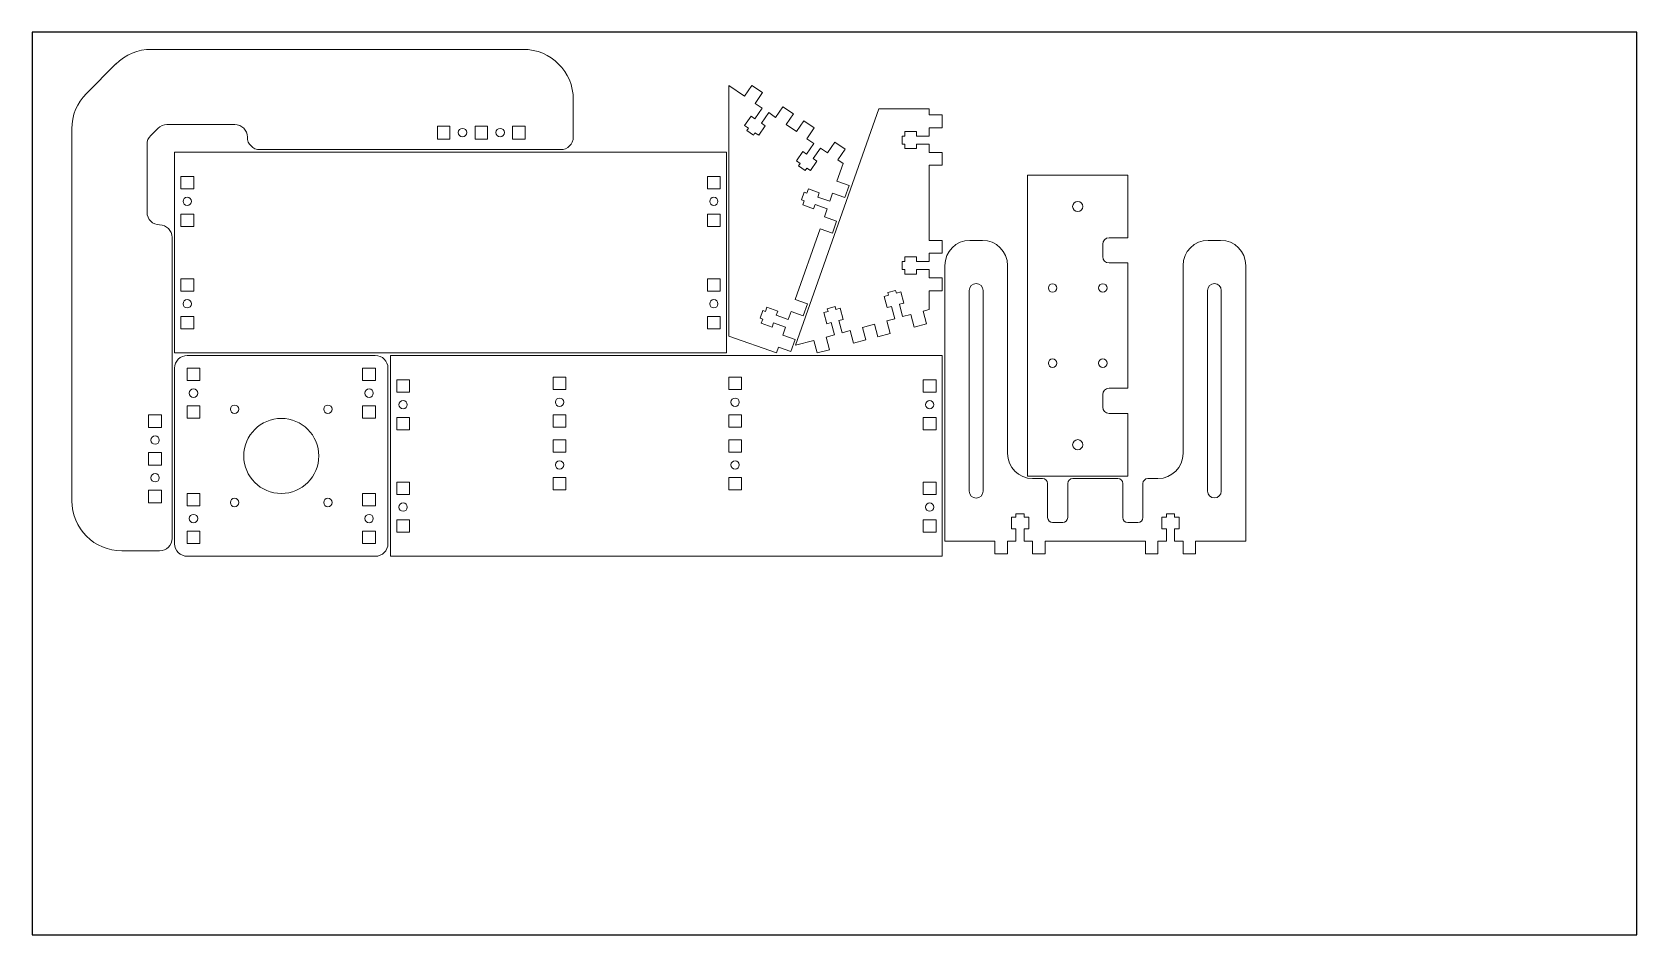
# Model space of a CAD drawing. Header units: inches. Extents: x 0 to 32, y 0 to 18.
import ezdxf

# ---------------------------------------------------------------- set-up
doc = ezdxf.new("R2010")
doc.units = ezdxf.units.IN
doc.header["$MEASUREMENT"] = 0

msp = doc.modelspace()

# ---------------------------------------------------------------- linework, layer by layer
for p, q in [((32, 18), (0, 18)), ((0, 18), (0, 0)), ((32, 0), (32, 18)), ((0, 0), (32, 0))]:
    msp.add_line(p, q)
at = {"color": 7, "linetype": 'Continuous', "lineweight": 15}
for p, q in [((9.792, 17.656), (2.378, 17.656)), ((1.671, 17.364), (1.085, 16.778)), ((10.792, 15.906), (10.792, 16.656)), ((13.896, 16.935), (13.896, 11.935)), ((14.207, 16.722), (13.896, 16.935)), ((14.354, 16.937), (14.207, 16.722)), ((14.564, 16.793), (14.354, 16.937)), ((14.417, 16.579), (14.564, 16.793)), ((14.338, 16.325), (14.208, 16.135)), ((14.412, 16.274), (14.338, 16.325)), ((14.556, 16.484), (14.412, 16.274)), ((14.556, 16.484), (14.417, 16.579)), ((14.544, 16.184), (14.688, 16.394)), ((14.826, 16.299), (14.688, 16.394)), ((14.973, 16.513), (14.826, 16.299)), ((15.183, 16.37), (14.973, 16.513)), ((15.036, 16.155), (15.183, 16.37)), ((15.225, 11.756), (16.883, 16.473)), ((16.883, 16.473), (17.887, 16.473)), ((17.887, 16.473), (17.887, 16.348)), ((18.147, 16.348), (17.887, 16.348)), ((18.147, 16.094), (18.147, 16.348)), ((0.792, 16.071), (0.792, 8.656)), ((2.512, 16.083), (2.365, 15.937)), ((4.042, 16.156), (2.689, 16.156)), ((8.082, 15.866), (8.082, 16.126)), ((8.082, 16.126), (8.332, 16.126)), ((8.332, 16.126), (8.332, 15.866)), ((8.832, 15.866), (8.832, 16.126)), ((8.832, 16.126), (9.082, 16.126)), ((9.082, 16.126), (9.082, 15.866)), ((9.582, 15.866), (9.582, 16.126)), ((9.582, 16.126), (9.832, 16.126)), ((9.832, 16.126), (9.832, 15.866)), ((14.208, 16.135), (14.282, 16.084)), ((14.282, 16.084), (14.251, 16.038)), ((14.251, 16.038), (14.383, 15.948)), ((14.489, 15.943), (14.619, 16.133)), ((14.619, 16.133), (14.544, 16.184)), ((15.239, 16.016), (15.036, 16.155)), ((15.386, 16.231), (15.239, 16.016)), ((15.595, 16.088), (15.386, 16.231)), ((15.449, 15.873), (15.595, 16.088)), ((17.403, 16.016), (17.633, 16.016)), ((17.403, 15.926), (17.403, 16.016)), ((17.633, 16.016), (17.633, 15.926)), ((17.887, 16.094), (18.147, 16.094)), ((17.887, 16.094), (17.887, 15.926)), ((2.292, 15.76), (2.292, 14.406)), ((8.332, 15.866), (8.082, 15.866)), ((9.082, 15.866), (8.832, 15.866)), ((9.832, 15.866), (9.582, 15.866)), ((14.383, 15.948), (14.414, 15.994)), ((14.414, 15.994), (14.489, 15.943)), ((15.587, 15.778), (15.444, 15.569)), ((15.587, 15.778), (15.449, 15.873)), ((15.576, 15.478), (15.719, 15.688)), ((15.858, 15.593), (15.719, 15.688)), ((16.005, 15.808), (15.858, 15.593)), ((16.215, 15.664), (16.005, 15.808)), ((17.347, 15.926), (17.403, 15.926)), ((17.347, 15.766), (17.347, 15.926)), ((17.403, 15.766), (17.347, 15.766)), ((17.403, 15.676), (17.403, 15.766)), ((17.633, 15.926), (17.887, 15.926)), ((17.633, 15.766), (17.633, 15.676)), ((17.887, 15.766), (17.633, 15.766)), ((17.887, 15.766), (17.887, 15.598)), ((13.846, 15.606), (2.842, 15.606)), ((2.842, 15.606), (2.842, 11.602)), ((4.542, 15.656), (10.542, 15.656)), ((13.846, 11.602), (13.846, 15.606)), ((15.37, 15.619), (15.24, 15.43)), ((15.24, 15.43), (15.314, 15.379)), ((15.314, 15.379), (15.283, 15.333)), ((15.444, 15.569), (15.37, 15.619)), ((15.52, 15.238), (15.65, 15.427)), ((15.65, 15.427), (15.576, 15.478)), ((16.046, 15.026), (16.171, 15.379)), ((16.068, 15.45), (16.215, 15.664)), ((16.171, 15.379), (16.068, 15.45)), ((17.633, 15.676), (17.403, 15.676)), ((18.147, 15.598), (17.887, 15.598)), ((18.147, 15.344), (18.147, 15.598)), ((3.222, 15.123), (2.966, 15.123)), ((2.966, 15.123), (2.966, 14.877)), ((3.222, 14.877), (3.222, 15.123)), ((13.722, 15.123), (13.466, 15.123)), ((13.466, 15.123), (13.466, 14.877)), ((13.722, 14.877), (13.722, 15.123)), ((15.283, 15.333), (15.415, 15.242)), ((15.415, 15.242), (15.446, 15.288)), ((15.446, 15.288), (15.52, 15.238)), ((17.887, 15.344), (18.147, 15.344)), ((17.887, 15.344), (17.887, 13.848)), ((19.85, 15.148), (19.85, 9.148)), ((21.85, 15.148), (19.85, 15.148)), ((21.85, 13.898), (21.85, 15.148)), ((2.966, 14.877), (3.222, 14.877)), ((13.466, 14.877), (13.722, 14.877)), ((15.397, 14.807), (15.344, 14.656)), ((15.45, 14.788), (15.397, 14.807)), ((15.48, 14.873), (15.45, 14.788)), ((15.697, 14.797), (15.48, 14.873)), ((15.667, 14.712), (15.697, 14.797)), ((15.906, 14.628), (15.962, 14.786)), ((15.962, 14.786), (16.207, 14.7)), ((16.292, 14.94), (16.046, 15.026)), ((16.207, 14.7), (16.292, 14.94)), ((15.344, 14.656), (15.397, 14.638)), ((15.397, 14.638), (15.367, 14.553)), ((15.367, 14.553), (15.584, 14.476)), ((15.584, 14.476), (15.614, 14.561)), ((15.614, 14.561), (15.853, 14.477)), ((15.906, 14.628), (15.667, 14.712)), ((15.798, 14.319), (15.853, 14.477)), ((3.222, 14.373), (2.966, 14.373)), ((2.966, 14.373), (2.966, 14.127)), ((2.966, 14.127), (3.222, 14.127)), ((3.222, 14.127), (3.222, 14.373)), ((13.722, 14.373), (13.466, 14.373)), ((13.466, 14.373), (13.466, 14.127)), ((13.466, 14.127), (13.722, 14.127)), ((13.722, 14.127), (13.722, 14.373)), ((16.043, 14.232), (15.798, 14.319)), ((15.959, 13.993), (16.043, 14.232)), ((2.792, 7.906), (2.792, 13.906)), ((15.217, 12.668), (15.713, 14.079)), ((15.713, 14.079), (15.959, 13.993)), ((18.147, 13.848), (17.887, 13.848)), ((18.147, 13.594), (18.147, 13.848)), ((18.95, 13.848), (18.7, 13.848)), ((21.35, 13.773), (21.35, 13.523)), ((21.85, 13.898), (21.475, 13.898)), ((23.7, 13.848), (23.45, 13.848)), ((17.403, 13.516), (17.633, 13.516)), ((17.403, 13.426), (17.403, 13.516)), ((17.633, 13.516), (17.633, 13.426)), ((17.887, 13.594), (18.147, 13.594)), ((17.887, 13.594), (17.887, 13.426)), ((17.347, 13.426), (17.403, 13.426)), ((17.347, 13.266), (17.347, 13.426)), ((17.403, 13.266), (17.347, 13.266)), ((17.403, 13.176), (17.403, 13.266)), ((17.633, 13.176), (17.403, 13.176)), ((17.633, 13.426), (17.887, 13.426)), ((17.633, 13.266), (17.633, 13.176)), ((17.887, 13.266), (17.633, 13.266)), ((17.887, 13.266), (17.887, 13.098)), ((18.2, 13.348), (18.2, 7.848)), ((19.45, 9.598), (19.45, 13.348)), ((21.475, 13.398), (21.85, 13.398)), ((21.85, 10.898), (21.85, 13.398)), ((22.95, 13.348), (22.95, 9.598)), ((24.2, 7.848), (24.2, 13.348)), ((3.222, 13.082), (2.966, 13.082)), ((2.966, 13.082), (2.966, 12.836)), ((2.966, 12.836), (3.222, 12.836)), ((3.222, 12.836), (3.222, 13.082)), ((13.722, 13.082), (13.466, 13.082)), ((13.466, 13.082), (13.466, 12.836)), ((13.466, 12.836), (13.722, 12.836)), ((13.722, 12.836), (13.722, 13.082)), ((17.065, 12.808), (17.219, 12.849)), ((17.079, 12.754), (17.065, 12.808)), ((17.219, 12.849), (17.234, 12.795)), ((17.234, 12.795), (17.321, 12.819)), ((17.321, 12.819), (17.38, 12.596)), ((18.147, 13.098), (17.887, 13.098)), ((17.887, 12.844), (18.147, 12.844)), ((17.887, 12.844), (17.887, 12.469)), ((18.147, 12.844), (18.147, 13.098)), ((18.688, 12.848), (18.688, 8.848)), ((18.963, 8.848), (18.963, 12.848)), ((23.438, 12.848), (23.438, 8.848)), ((23.713, 8.848), (23.713, 12.848)), ((14.651, 12.515), (14.621, 12.43)), ((14.868, 12.439), (14.651, 12.515)), ((15.463, 12.581), (15.217, 12.668)), ((15.378, 12.342), (15.463, 12.581)), ((15.857, 12.484), (16.012, 12.526)), ((15.872, 12.43), (15.857, 12.484)), ((16.012, 12.526), (16.026, 12.472)), ((16.026, 12.472), (16.113, 12.495)), ((16.113, 12.495), (16.173, 12.273)), ((16.992, 12.731), (17.079, 12.754)), ((17.052, 12.508), (16.992, 12.731)), ((17.139, 12.532), (17.052, 12.508)), ((17.204, 12.286), (17.139, 12.532)), ((17.38, 12.596), (17.293, 12.573)), ((17.293, 12.573), (17.359, 12.328)), ((3.222, 12.332), (2.966, 12.332)), ((2.966, 12.332), (2.966, 12.086)), ((3.222, 12.086), (3.222, 12.332)), ((13.722, 12.332), (13.466, 12.332)), ((13.466, 12.332), (13.466, 12.086)), ((13.722, 12.086), (13.722, 12.332)), ((14.568, 12.449), (14.515, 12.298)), ((14.515, 12.298), (14.568, 12.279)), ((14.568, 12.279), (14.538, 12.194)), ((14.538, 12.194), (14.755, 12.118)), ((14.621, 12.43), (14.568, 12.449)), ((14.755, 12.118), (14.785, 12.203)), ((14.785, 12.203), (15.024, 12.119)), ((14.838, 12.354), (14.868, 12.439)), ((15.077, 12.269), (14.838, 12.354)), ((15.077, 12.269), (15.133, 12.428)), ((15.133, 12.428), (15.378, 12.342)), ((15.785, 12.407), (15.872, 12.43)), ((15.844, 12.185), (15.785, 12.407)), ((15.931, 12.208), (15.844, 12.185)), ((15.997, 11.963), (15.931, 12.208)), ((16.173, 12.273), (16.086, 12.25)), ((16.086, 12.25), (16.152, 12.004)), ((16.797, 12.177), (16.559, 12.113)), ((16.797, 12.177), (16.864, 11.926)), ((17.204, 12.286), (17.042, 12.243)), ((17.109, 11.992), (17.042, 12.243)), ((17.521, 12.371), (17.359, 12.328)), ((17.521, 12.371), (17.589, 12.12)), ((17.589, 12.12), (17.834, 12.186)), ((17.887, 12.469), (17.767, 12.437)), ((17.834, 12.186), (17.767, 12.437)), ((2.966, 12.086), (3.222, 12.086)), ((13.466, 12.086), (13.722, 12.086)), ((13.896, 11.935), (14.843, 11.602)), ((14.969, 11.96), (15.024, 12.119)), ((15.214, 11.874), (14.969, 11.96)), ((15.13, 11.634), (15.214, 11.874)), ((15.589, 11.854), (15.225, 11.756)), ((15.589, 11.854), (15.657, 11.602)), ((15.997, 11.963), (15.835, 11.919)), ((15.902, 11.668), (15.835, 11.919)), ((16.314, 12.048), (16.152, 12.004)), ((16.314, 12.048), (16.381, 11.797)), ((16.381, 11.797), (16.626, 11.862)), ((16.626, 11.862), (16.559, 12.113)), ((16.864, 11.926), (17.109, 11.992)), ((2.842, 11.602), (13.846, 11.602)), ((6.844, 11.552), (3.094, 11.552)), ((18.15, 11.552), (7.146, 11.552)), ((7.146, 11.552), (7.146, 7.548)), ((14.843, 11.602), (14.884, 11.72)), ((14.884, 11.72), (15.13, 11.634)), ((15.657, 11.602), (15.902, 11.668)), ((18.15, 7.548), (18.15, 11.552)), ((2.842, 11.3), (2.842, 7.8)), ((3.347, 11.298), (3.091, 11.298)), ((3.091, 11.298), (3.091, 11.052)), ((3.347, 11.052), (3.347, 11.298)), ((6.847, 11.298), (6.591, 11.298)), ((6.591, 11.298), (6.591, 11.052)), ((6.847, 11.052), (6.847, 11.298)), ((7.096, 7.8), (7.096, 11.3)), ((3.091, 11.052), (3.347, 11.052)), ((6.591, 11.052), (6.847, 11.052)), ((7.526, 11.069), (7.27, 11.069)), ((7.27, 11.069), (7.27, 10.823)), ((7.526, 10.823), (7.526, 11.069)), ((10.646, 11.118), (10.39, 11.118)), ((10.39, 11.118), (10.39, 10.872)), ((10.646, 10.872), (10.646, 11.118)), ((14.146, 11.118), (13.89, 11.118)), ((13.89, 11.118), (13.89, 10.872)), ((14.146, 10.872), (14.146, 11.118)), ((18.026, 11.069), (17.77, 11.069)), ((17.77, 11.069), (17.77, 10.823)), ((18.026, 10.823), (18.026, 11.069)), ((21.475, 10.898), (21.85, 10.898)), ((7.27, 10.823), (7.526, 10.823)), ((10.39, 10.872), (10.646, 10.872)), ((13.89, 10.872), (14.146, 10.872)), ((17.77, 10.823), (18.026, 10.823)), ((21.35, 10.523), (21.35, 10.773)), ((2.322, 10.366), (2.582, 10.366)), ((2.322, 10.116), (2.322, 10.366)), ((2.582, 10.366), (2.582, 10.116)), ((3.347, 10.548), (3.091, 10.548)), ((3.091, 10.548), (3.091, 10.302)), ((3.091, 10.302), (3.347, 10.302)), ((3.347, 10.302), (3.347, 10.548)), ((6.847, 10.548), (6.591, 10.548)), ((6.591, 10.548), (6.591, 10.302)), ((6.591, 10.302), (6.847, 10.302)), ((6.847, 10.302), (6.847, 10.548)), ((7.526, 10.319), (7.27, 10.319)), ((7.27, 10.319), (7.27, 10.073)), ((7.526, 10.073), (7.526, 10.319)), ((10.646, 10.368), (10.39, 10.368)), ((10.39, 10.368), (10.39, 10.122)), ((10.646, 10.122), (10.646, 10.368)), ((14.146, 10.368), (13.89, 10.368)), ((13.89, 10.368), (13.89, 10.122)), ((14.146, 10.122), (14.146, 10.368)), ((18.026, 10.319), (17.77, 10.319)), ((17.77, 10.319), (17.77, 10.073)), ((18.026, 10.073), (18.026, 10.319)), ((21.85, 10.398), (21.475, 10.398)), ((21.85, 9.148), (21.85, 10.398)), ((2.582, 10.116), (2.322, 10.116)), ((7.27, 10.073), (7.526, 10.073)), ((10.39, 10.122), (10.646, 10.122)), ((13.89, 10.122), (14.146, 10.122)), ((17.77, 10.073), (18.026, 10.073)), ((2.322, 9.616), (2.582, 9.616)), ((2.322, 9.366), (2.322, 9.616)), ((2.582, 9.616), (2.582, 9.366)), ((10.646, 9.868), (10.39, 9.868)), ((10.39, 9.868), (10.39, 9.622)), ((10.39, 9.622), (10.646, 9.622)), ((10.646, 9.622), (10.646, 9.868)), ((14.146, 9.868), (13.89, 9.868)), ((13.89, 9.868), (13.89, 9.622)), ((13.89, 9.622), (14.146, 9.622)), ((14.146, 9.622), (14.146, 9.868)), ((2.582, 9.366), (2.322, 9.366)), ((7.526, 9.028), (7.27, 9.028)), ((7.27, 9.028), (7.27, 8.782)), ((7.526, 8.782), (7.526, 9.028)), ((10.646, 9.118), (10.39, 9.118)), ((10.39, 9.118), (10.39, 8.872)), ((10.646, 8.872), (10.646, 9.118)), ((14.146, 9.118), (13.89, 9.118)), ((13.89, 9.118), (13.89, 8.872)), ((14.146, 8.872), (14.146, 9.118)), ((18.026, 9.028), (17.77, 9.028)), ((17.77, 9.028), (17.77, 8.782)), ((18.026, 8.782), (18.026, 9.028)), ((19.85, 9.148), (21.85, 9.148)), ((20.15, 9.098), (19.95, 9.098)), ((20.25, 8.998), (20.25, 8.323)), ((20.65, 8.323), (20.65, 8.998)), ((21.65, 9.098), (20.75, 9.098)), ((21.75, 8.998), (21.75, 8.323)), ((22.15, 8.323), (22.15, 8.998)), ((22.45, 9.098), (22.25, 9.098)), ((2.322, 8.866), (2.582, 8.866)), ((2.322, 8.616), (2.322, 8.866)), ((2.582, 8.866), (2.582, 8.616)), ((3.347, 8.798), (3.091, 8.798)), ((3.091, 8.798), (3.091, 8.552)), ((3.347, 8.552), (3.347, 8.798)), ((6.847, 8.798), (6.591, 8.798)), ((6.591, 8.798), (6.591, 8.552)), ((6.847, 8.552), (6.847, 8.798)), ((7.27, 8.782), (7.526, 8.782)), ((10.39, 8.872), (10.646, 8.872)), ((13.89, 8.872), (14.146, 8.872)), ((17.77, 8.782), (18.026, 8.782)), ((2.582, 8.616), (2.322, 8.616)), ((3.091, 8.552), (3.347, 8.552)), ((6.591, 8.552), (6.847, 8.552)), ((19.618, 8.332), (19.528, 8.332)), ((19.528, 8.332), (19.528, 8.098)), ((19.782, 8.398), (19.618, 8.398)), ((19.618, 8.398), (19.618, 8.332)), ((19.782, 8.332), (19.782, 8.398)), ((19.872, 8.332), (19.782, 8.332)), ((19.872, 8.098), (19.872, 8.332)), ((22.618, 8.332), (22.528, 8.332)), ((22.528, 8.332), (22.528, 8.098)), ((22.782, 8.398), (22.618, 8.398)), ((22.618, 8.398), (22.618, 8.332)), ((22.782, 8.332), (22.782, 8.398)), ((22.872, 8.332), (22.782, 8.332)), ((22.872, 8.098), (22.872, 8.332)), ((3.347, 8.048), (3.091, 8.048)), ((3.091, 8.048), (3.091, 7.802)), ((3.347, 7.802), (3.347, 8.048)), ((6.847, 8.048), (6.591, 8.048)), ((6.591, 8.048), (6.591, 7.802)), ((6.847, 7.802), (6.847, 8.048)), ((7.526, 8.278), (7.27, 8.278)), ((7.27, 8.278), (7.27, 8.032)), ((7.27, 8.032), (7.526, 8.032)), ((7.526, 8.032), (7.526, 8.278)), ((18.026, 8.278), (17.77, 8.278)), ((17.77, 8.278), (17.77, 8.032)), ((17.77, 8.032), (18.026, 8.032)), ((18.026, 8.032), (18.026, 8.278)), ((19.528, 8.098), (19.618, 8.098)), ((19.618, 8.098), (19.618, 7.848)), ((19.782, 7.848), (19.782, 8.098)), ((19.782, 8.098), (19.872, 8.098)), ((20.35, 8.223), (20.55, 8.223)), ((21.85, 8.223), (22.05, 8.223)), ((22.528, 8.098), (22.618, 8.098)), ((22.618, 8.098), (22.618, 7.848)), ((22.782, 7.848), (22.782, 8.098)), ((22.782, 8.098), (22.872, 8.098)), ((3.091, 7.802), (3.347, 7.802)), ((6.591, 7.802), (6.847, 7.802)), ((18.2, 7.848), (19.2, 7.848)), ((19.2, 7.848), (19.2, 7.598)), ((19.45, 7.848), (19.618, 7.848)), ((19.45, 7.598), (19.45, 7.848)), ((19.782, 7.848), (19.95, 7.848)), ((19.95, 7.848), (19.95, 7.598)), ((20.2, 7.848), (22.2, 7.848)), ((20.2, 7.598), (20.2, 7.848)), ((22.2, 7.848), (22.2, 7.598)), ((22.45, 7.848), (22.618, 7.848)), ((22.45, 7.598), (22.45, 7.848)), ((22.782, 7.848), (22.95, 7.848)), ((22.95, 7.848), (22.95, 7.598)), ((23.2, 7.598), (23.2, 7.848)), ((23.2, 7.848), (24.2, 7.848)), ((1.792, 7.656), (2.542, 7.656)), ((3.094, 7.548), (6.844, 7.548)), ((7.146, 7.548), (18.15, 7.548)), ((19.2, 7.598), (19.45, 7.598)), ((19.95, 7.598), (20.2, 7.598)), ((22.2, 7.598), (22.45, 7.598)), ((22.95, 7.598), (23.2, 7.598))]:
    msp.add_line(p, q, dxfattribs=at)
for centre, radius in [((8.582, 15.996), 0.0848), ((9.332, 15.996), 0.0848), ((3.094, 14.625), 0.0827), ((13.594, 14.625), 0.0827), ((20.85, 14.523), 0.101), ((20.35, 12.898), 0.0848), ((21.35, 12.898), 0.0847), ((3.094, 12.584), 0.0827), ((13.594, 12.584), 0.0828), ((20.35, 11.398), 0.0848), ((21.35, 11.398), 0.0847), ((3.219, 10.8), 0.0847), ((6.719, 10.8), 0.0847), ((4.039, 10.48), 0.0848), ((5.899, 10.48), 0.0847), ((7.398, 10.571), 0.0827), ((10.518, 10.62), 0.0828), ((14.018, 10.62), 0.0828), ((17.898, 10.571), 0.0828), ((4.969, 9.55), 0.748), ((2.452, 9.866), 0.0848), ((20.85, 9.773), 0.101), ((10.518, 9.37), 0.0828), ((14.018, 9.37), 0.0828), ((2.452, 9.116), 0.0848), ((4.039, 8.62), 0.0848), ((5.899, 8.62), 0.0847), ((3.219, 8.3), 0.0847), ((6.719, 8.3), 0.0848), ((7.398, 8.53), 0.0827), ((17.898, 8.53), 0.0828)]:
    msp.add_circle(centre, radius, dxfattribs=at)
for centre, radius, start, end in [((2.378, 16.656), 1, 90, 135), ((9.792, 16.656), 1, 0, 90), ((1.792, 16.071), 1, 135, 180), ((2.689, 15.906), 0.25, 90, 135), ((4.042, 15.906), 0.25, 0, 90), ((2.542, 15.76), 0.25, 135, 180), ((4.542, 15.906), 0.25, 180, 270), ((10.542, 15.906), 0.25, 270, 0), ((2.542, 14.406), 0.25, 180, 270), ((2.542, 13.906), 0.25, 0, 90), ((18.7, 13.348), 0.5, 90, 180), ((18.95, 13.348), 0.5, 0, 90), ((21.475, 13.773), 0.125, 90, 180), ((23.45, 13.348), 0.5, 90, 180), ((23.7, 13.348), 0.5, 0, 90), ((21.475, 13.523), 0.125, 180, 270), ((18.825, 12.848), 0.138, 0, 180), ((23.575, 12.848), 0.137, 0, 180), ((3.094, 11.3), 0.252, 90, 180), ((6.844, 11.3), 0.252, 0, 90), ((21.475, 10.773), 0.125, 90, 180), ((21.475, 10.523), 0.125, 180, 270), ((19.95, 9.598), 0.5, 180, 270), ((22.45, 9.598), 0.5, 270, 0), ((20.15, 8.998), 0.1, 0, 90), ((20.75, 8.998), 0.1, 90, 180), ((21.65, 8.998), 0.1, 0, 90), ((22.25, 8.998), 0.1, 90, 180), ((1.792, 8.656), 1, 180, 270), ((18.825, 8.848), 0.138, 180, 0), ((23.575, 8.848), 0.137, 180, 0), ((20.35, 8.323), 0.1, 180, 270), ((20.55, 8.323), 0.1, 270, 0), ((21.85, 8.323), 0.1, 180, 270), ((22.05, 8.323), 0.1, 270, 0), ((2.542, 7.906), 0.25, 270, 0), ((3.094, 7.8), 0.252, 180, 270), ((6.844, 7.8), 0.252, 270, 0)]:
    msp.add_arc(centre, radius, start, end, dxfattribs=at)

doc.saveas('drawing.dxf')
